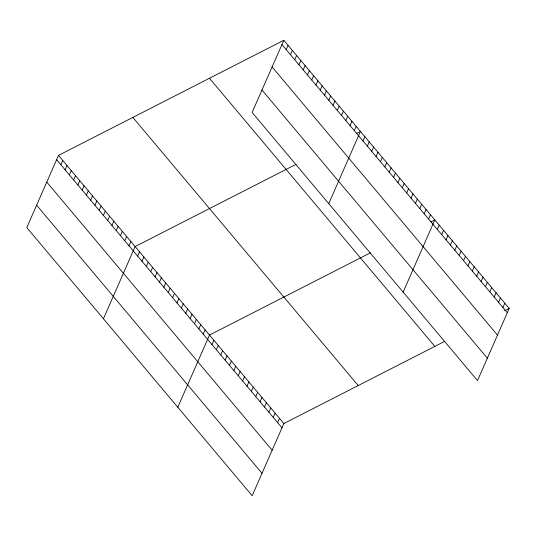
<?xml version="1.0" encoding="UTF-8"?>
<svg xmlns="http://www.w3.org/2000/svg" width="536" height="536" viewBox="0 0 536 536"><rect width="100%" height="100%" fill="white"/><g stroke="black" fill="none" stroke-linecap="round" stroke-linejoin="round"><path stroke-width="0.8" d="M283.825 40.267L252.128 112.466L477.509 380.6L509.2 308.401L283.825 40.267L58.491 155.4L26.8 227.599L252.175 495.733L283.872 423.534L444.8 341.311M60.87 164.753L62.752 160.465M65.124 169.818L67.007 165.53M69.385 174.877L71.261 170.595M73.64 179.942L75.522 175.661M77.894 185.007L79.777 180.719M82.155 190.072L84.038 185.784M86.41 195.138L88.293 190.85M90.664 200.203L92.547 195.915M94.926 205.268L96.808 200.98M99.18 210.333L101.063 206.045M103.441 215.398L105.324 211.11M107.696 220.464L109.579 216.175M111.95 225.529L113.833 221.241M116.212 230.594L118.094 226.306M120.466 235.659L122.349 231.371M124.727 240.724L126.61 236.436M128.982 245.79L130.864 241.501M103.428 318.766L135.119 246.567L296.053 164.338M137.611 256.061L139.494 251.773M141.986 261.26L143.869 256.978M146.362 266.466L148.244 262.178M150.737 271.672L152.619 267.384M155.112 276.877L156.994 272.59M159.487 282.083L161.37 277.795M163.862 287.289L165.745 283.001M168.237 292.495L170.12 288.207M172.612 297.701L174.495 293.413M286.197 49.62L288.08 45.332M176.987 302.9L178.87 298.619M290.452 54.685L292.334 50.397M181.362 308.106L183.245 303.818M294.713 59.744L296.596 55.463M185.737 313.312L187.62 309.024M298.967 64.809L300.85 60.528M190.113 318.518L191.995 314.23M303.229 69.874L305.111 65.586M194.488 323.724L196.37 319.436M307.483 74.939L309.366 70.652M198.863 328.93L200.745 324.642M311.738 80.005L313.62 75.717M203.238 334.136L205.12 329.848M315.999 85.07L317.882 80.782M177.805 407.246L209.496 335.054L370.423 252.825M320.253 90.135L322.136 85.847M211.988 344.541L213.871 340.253M324.515 95.2L326.397 90.912M216.363 349.747L218.246 345.459M328.769 100.266L330.652 95.978M220.738 354.953L222.621 350.665M333.024 105.331L334.906 101.043M225.113 360.159L226.996 355.87M337.285 110.396L339.167 106.108M229.488 365.364L231.371 361.076M341.539 115.461L343.422 111.173M233.864 370.57L235.746 366.282M345.8 120.526L347.676 116.238M238.239 375.776L240.121 371.488M350.055 125.591L351.938 121.304M242.614 380.975L244.496 376.694M354.309 130.657L356.192 126.369M246.989 386.181L248.871 381.893M328.756 203.633L360.453 131.434L356.467 133.471M251.364 391.387L253.247 387.099M362.946 140.928L364.828 136.64M255.739 396.593L257.622 392.305M367.321 146.127L369.204 141.846M260.114 401.799L261.997 397.511M371.696 151.333L373.579 147.045M264.489 407.005L266.372 402.717M376.071 156.539L377.954 152.251M268.864 412.211L270.747 407.923M380.446 161.745L382.329 157.457M273.239 417.417L275.122 413.129M384.821 166.951L386.704 162.663M277.615 422.616L279.497 418.335M389.196 172.156L391.079 167.869M393.571 177.362L395.447 173.074M397.947 182.568L399.823 178.28M402.322 187.768L404.198 183.486M406.697 192.973L408.573 188.685M411.072 198.179L412.948 193.891M415.447 203.385L417.323 199.097M419.815 208.591L421.698 204.303M424.19 213.797L426.073 209.509M428.565 219.003L430.448 214.715M403.132 292.113L434.823 219.921L430.844 221.951M437.316 229.408L439.198 225.127M441.691 234.614L443.574 230.326M446.066 239.82L447.949 235.532M450.441 245.026L452.324 240.738M454.816 250.232L456.699 245.944M459.191 255.438L461.074 251.15M463.566 260.643L465.449 256.355M467.941 265.849L469.824 261.561M472.317 271.049L474.199 266.76M476.692 276.254L478.574 271.966M481.067 281.46L482.949 277.172M485.442 286.666L487.325 282.378M489.817 291.872L491.7 287.584M494.192 297.078L496.075 292.79M498.567 302.284L500.45 297.996M502.942 307.483L504.825 303.202M504.55 310.78L509.2 308.401M281.943 44.555L507.317 312.689M272.1 66.96L497.482 335.101M261.97 90.055L487.345 358.189M209.462 78.256L434.843 346.397M132.854 117.404L358.229 385.545M58.491 155.4L283.872 423.534M56.608 159.688L281.99 427.822M46.773 182.093L272.147 450.233M36.636 205.188L262.017 473.322"/></g></svg>
